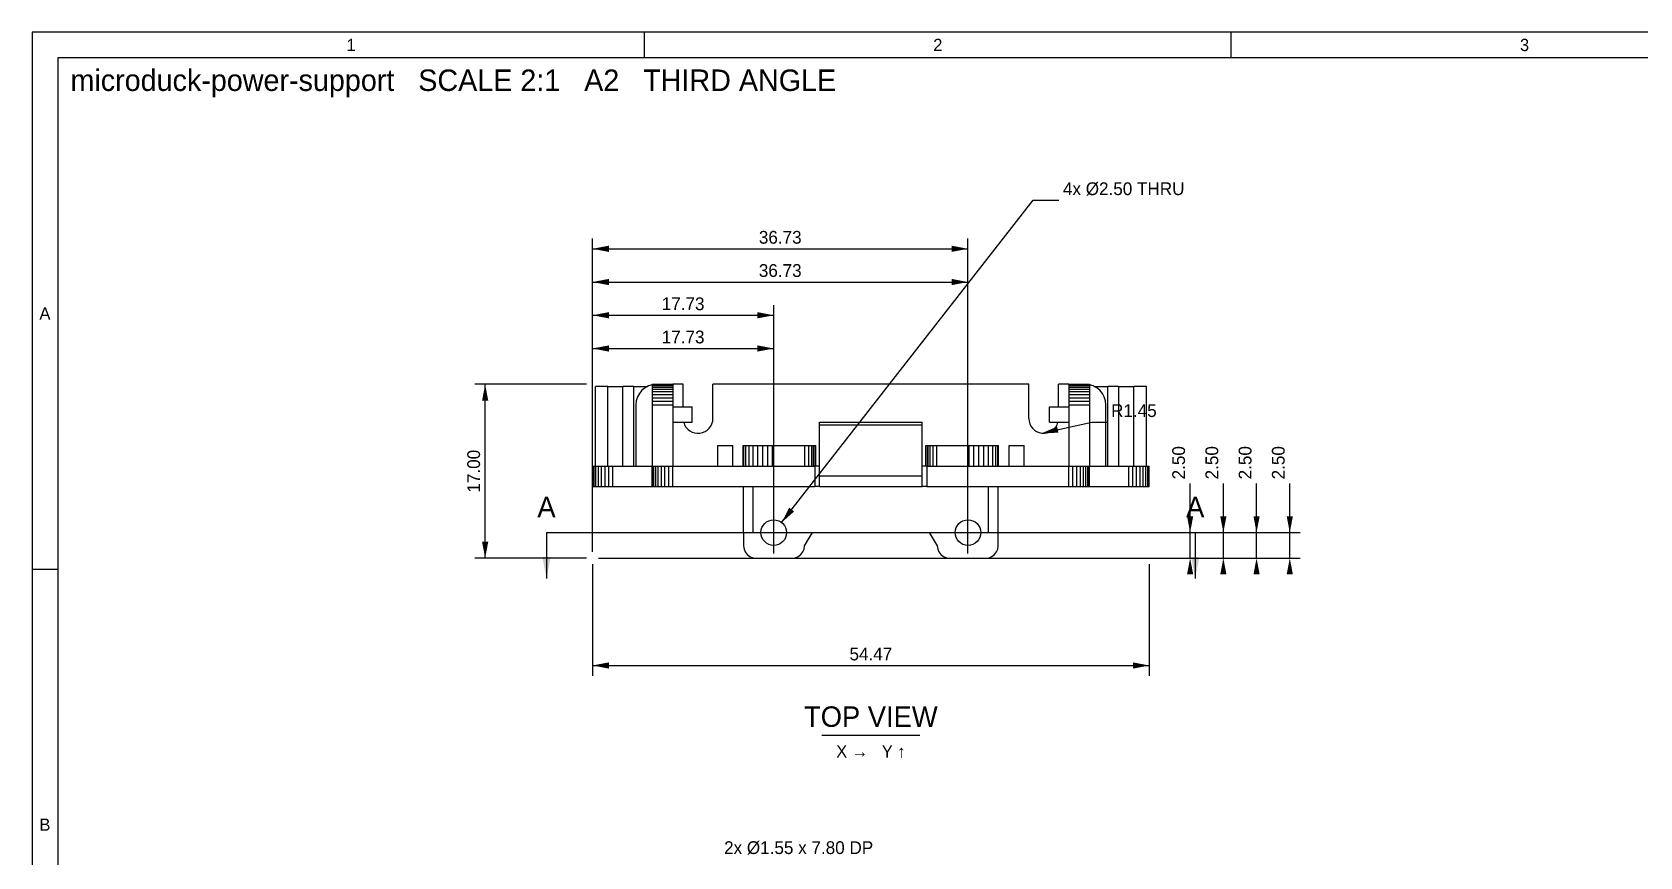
# Model space of a CAD drawing. Header units: millimetres. Extents: x 5 to 604, y 5 to 415.
# Drawn here: x 5 to 319.6, y 253.7 to 415 of the extents above; entities that cross this region are included whole.
import ezdxf
from ezdxf.enums import TextEntityAlignment as Align

# ---------------------------------------------------------------- set-up
doc = ezdxf.new("R2010")
doc.units = ezdxf.units.MM
doc.linetypes.add('CENTER', pattern=[11.2, 7, -1.4, 1.4, -1.4])
doc.linetypes.add('PHANTOM', pattern=[21, 11, -2, 2, -2, 2, -2])
for name, color, linetype in [('CENTER', 4, 'CENTER'), ('CUT', 1, 'PHANTOM'), ('CUTTHIN', 1, 'PHANTOM'), ('DIM', 3, 'CONTINUOUS'), ('FRAME', 7, 'CONTINUOUS'), ('TEXT', 3, 'CONTINUOUS'), ('TITLE', 7, 'CONTINUOUS'), ('VISIBLE', 7, 'CONTINUOUS')]:
    doc.layers.add(name, color=color, linetype=linetype)

msp = doc.modelspace()

# ---------------------------------------------------------------- linework, layer by layer
at = {"layer": 'CENTER'}
for p, q in [((150.1, 318.005211), (150.1, 321.230211)), ((150.1, 318.005211), (150.1, 321.230211)), ((188.1, 318.005211), (188.1, 321.230211)), ((188.1, 318.005211), (188.1, 321.230211)), ((146, 317.130211), (149.225, 317.130211)), ((146, 317.130211), (149.225, 317.130211)), ((150.1, 313.030211), (150.1, 316.255211)), ((150.1, 313.030211), (150.1, 316.255211)), ((150.975, 317.130211), (154.2, 317.130211)), ((150.975, 317.130211), (154.2, 317.130211)), ((184, 317.130211), (187.225, 317.130211)), ((184, 317.130211), (187.225, 317.130211)), ((188.1, 313.030211), (188.1, 316.255211)), ((188.1, 313.030211), (188.1, 316.255211)), ((188.975, 317.130211), (192.2, 317.130211)), ((188.975, 317.130211), (192.2, 317.130211))]:
    msp.add_line(p, q, dxfattribs=at)
at = {"layer": 'CUT'}
for p, q in [((105.634, 317.130211), (119.634, 317.130211)), ((105.634, 317.130211), (105.634, 308.130211)), ((218.566, 317.130211), (232.566, 317.130211)), ((232.566, 317.130211), (232.566, 308.130211))]:
    msp.add_line(p, q, dxfattribs=at)
for points in [[(105.634, 308.130211), (106.432, 312.330211), (104.836, 312.330211)], [(232.566, 308.130211), (233.364, 312.330211), (231.768, 312.330211)]]:
    msp.add_solid(points, dxfattribs=at)
at = {"layer": 'CUTTHIN'}
msp.add_line((119.634, 317.130211), (218.566, 317.130211), dxfattribs=at)
at = {"layer": 'DIM'}
for p, q in [((151.639154, 319.100238), (200.883566, 382.130211)), ((200.883566, 382.130211), (205.883566, 382.130211)), ((114.634, 313.330211), (114.634, 374.630211)), ((188.1, 313.330211), (188.1, 374.630211)), ((114.634, 372.630211), (188.1, 372.630211)), ((114.634, 313.330211), (114.634, 368.130211)), ((188.1, 313.330211), (188.1, 368.130211)), ((114.634, 366.130211), (188.1, 366.130211)), ((114.634, 313.330211), (114.634, 361.630211)), ((114.634, 359.630211), (150.1, 359.630211)), ((150.1, 313.330211), (150.1, 361.630211)), ((114.634, 313.330211), (114.634, 355.130211)), ((114.634, 353.130211), (150.1, 353.130211)), ((150.1, 313.330211), (150.1, 355.130211)), ((113.434, 346.130211), (91.634, 346.130211)), ((93.634, 312.130211), (93.634, 346.130211)), ((202.543291, 336.560233), (212.305274, 338.729031)), ((212.305274, 338.729031), (215.305274, 338.729031)), ((231.566, 317.130211), (231.566, 326.730211)), ((238.066, 317.130211), (238.066, 326.730211)), ((244.566, 317.130211), (244.566, 326.730211)), ((251.066, 317.130211), (251.066, 326.730211)), ((115.834, 317.130211), (233.566, 317.130211)), ((115.834, 317.130211), (240.066, 317.130211)), ((115.834, 317.130211), (246.566, 317.130211)), ((115.834, 317.130211), (253.066, 317.130211)), ((231.566, 312.130211), (231.566, 317.130211)), ((238.066, 312.130211), (238.066, 317.130211)), ((244.566, 312.130211), (244.566, 317.130211)), ((251.066, 312.130211), (251.066, 317.130211)), ((113.434, 312.130211), (91.634, 312.130211)), ((115.834, 312.130211), (233.566, 312.130211)), ((115.834, 312.130211), (240.066, 312.130211)), ((115.834, 312.130211), (246.566, 312.130211)), ((115.834, 312.130211), (253.066, 312.130211)), ((114.634, 310.930211), (114.634, 289.130211)), ((223.566, 310.930211), (223.566, 289.130211)), ((114.634, 291.130211), (223.566, 291.130211))]:
    msp.add_line(p, q, dxfattribs=at)
for points in [[(114.634, 372.630211), (117.834, 372.022211), (117.834, 373.238211)], [(188.1, 372.630211), (184.9, 373.238211), (184.9, 372.022211)], [(114.634, 366.130211), (117.834, 365.522211), (117.834, 366.738211)], [(188.1, 366.130211), (184.9, 366.738211), (184.9, 365.522211)], [(114.634, 359.630211), (117.834, 359.022211), (117.834, 360.238211)], [(150.1, 359.630211), (146.9, 360.238211), (146.9, 359.022211)], [(114.634, 353.130211), (117.834, 352.522211), (117.834, 353.738211)], [(150.1, 353.130211), (146.9, 353.738211), (146.9, 352.522211)], [(93.634, 346.130211), (93.026, 342.930211), (94.242, 342.930211)], [(202.543291, 336.560233), (205.798989, 336.660719), (205.535263, 337.847777)], [(151.639154, 319.100238), (154.088381, 321.24755), (153.13016, 321.996194)], [(231.566, 317.130211), (232.174, 320.330211), (230.958, 320.330211)], [(238.066, 317.130211), (238.674, 320.330211), (237.458, 320.330211)], [(244.566, 317.130211), (245.174, 320.330211), (243.958, 320.330211)], [(251.066, 317.130211), (251.674, 320.330211), (250.458, 320.330211)], [(93.634, 312.130211), (94.242, 315.330211), (93.026, 315.330211)], [(231.566, 312.130211), (230.958, 308.930211), (232.174, 308.930211)], [(238.066, 312.130211), (237.458, 308.930211), (238.674, 308.930211)], [(244.566, 312.130211), (243.958, 308.930211), (245.174, 308.930211)], [(251.066, 312.130211), (250.458, 308.930211), (251.674, 308.930211)], [(114.634, 291.130211), (117.834, 290.522211), (117.834, 291.738211)], [(223.566, 291.130211), (220.366, 291.738211), (220.366, 290.522211)]]:
    msp.add_solid(points, dxfattribs=at)
at = {"layer": 'FRAME'}
for p, q in [((584, 410), (10, 410)), ((10, 410), (10, 10))]:
    msp.add_line(p, q, dxfattribs=at)
at = {"layer": 'TEXT'}
msp.add_line((159.5, 277.530211), (178.7, 277.530211), dxfattribs=at)
at = {"layer": 'TITLE'}
for p, q in [((589, 415), (5, 415)), ((5, 415), (5, 5)), ((124.8, 410), (124.8, 415)), ((239.6, 410), (239.6, 415)), ((5, 310), (10, 310))]:
    msp.add_line(p, q, dxfattribs=at)
at = {"layer": 'VISIBLE'}
for p, q in [((126.334, 346.047395), (125.603266, 345.825729)), ((126.334, 346.130211), (130.334, 346.130211)), ((126.334, 346.130211), (126.334, 346.069442)), ((126.334, 346.069442), (130.334, 346.069442)), ((126.334, 346.069442), (126.334, 345.888981)), ((132.4, 346.130211), (130.334, 346.130211)), ((130.334, 346.130211), (130.334, 346.069442)), ((130.334, 346.069442), (130.334, 345.888981)), ((132.4, 341.730211), (132.4, 346.130211)), ((138.2, 339.438211), (138.2, 346.130211)), ((200, 346.130211), (138.2, 346.130211)), ((200, 339.438211), (200, 346.130211)), ((205.8, 341.730211), (205.8, 346.130211)), ((207.866, 346.130211), (205.8, 346.130211)), ((207.866, 346.130211), (211.866, 346.130211)), ((207.866, 346.130211), (207.866, 346.069442)), ((207.866, 346.069442), (211.866, 346.069442)), ((207.866, 346.069442), (207.866, 345.888981)), ((211.866, 346.130211), (211.866, 346.069442)), ((211.866, 346.069442), (211.866, 345.888981)), ((212.596734, 345.825729), (211.866, 346.047395)), ((117.634, 345.730211), (115.2, 345.730211)), ((115.2, 330.130211), (115.2, 345.730211)), ((117.634, 330.130211), (117.634, 345.730211)), ((117.634, 345.730211), (120.566, 345.730211)), ((120.566, 330.130211), (120.566, 345.730211)), ((122.713979, 345.730211), (120.566, 345.730211)), ((122.713979, 330.130211), (122.713979, 345.730211)), ((122.713979, 345.730211), (125.424564, 345.730211)), ((123.210859, 342.910572), (123.134, 342.130211)), ((123.438482, 343.660945), (123.210859, 342.910572)), ((123.808122, 344.352492), (123.438482, 343.660945)), ((124.305573, 344.958638), (123.808122, 344.352492)), ((124.911719, 345.456089), (124.305573, 344.958638)), ((125.603266, 345.825729), (124.911719, 345.456089)), ((126.334, 345.888981), (130.334, 345.888981)), ((126.334, 345.888981), (126.334, 345.594312)), ((126.334, 345.594312), (130.334, 345.594312)), ((126.334, 345.594312), (126.334, 345.194389)), ((126.334, 345.194389), (130.334, 345.194389)), ((126.334, 345.194389), (126.334, 344.701361)), ((126.334, 344.701361), (130.334, 344.701361)), ((126.334, 344.701361), (126.334, 344.130211)), ((126.334, 344.130211), (130.334, 344.130211)), ((126.334, 344.130211), (126.334, 343.498291)), ((126.334, 343.498291), (130.334, 343.498291)), ((126.334, 343.498291), (126.334, 342.824804)), ((130.334, 345.888981), (130.334, 345.594312)), ((130.334, 345.594312), (130.334, 345.194389)), ((130.334, 345.194389), (130.334, 344.701361)), ((130.334, 344.701361), (130.334, 344.130211)), ((130.334, 344.130211), (130.334, 343.498291)), ((130.334, 343.498291), (130.334, 342.824804)), ((207.866, 345.888981), (211.866, 345.888981)), ((207.866, 345.888981), (207.866, 345.594312)), ((207.866, 345.594312), (211.866, 345.594312)), ((207.866, 345.594312), (207.866, 345.194389)), ((207.866, 345.194389), (211.866, 345.194389)), ((207.866, 345.194389), (207.866, 344.701361)), ((207.866, 344.701361), (211.866, 344.701361)), ((207.866, 344.701361), (207.866, 344.130211)), ((207.866, 344.130211), (211.866, 344.130211)), ((207.866, 344.130211), (207.866, 343.498291)), ((207.866, 343.498291), (211.866, 343.498291)), ((207.866, 343.498291), (207.866, 342.824804)), ((211.866, 345.888981), (211.866, 345.594312)), ((211.866, 345.594312), (211.866, 345.194389)), ((211.866, 345.194389), (211.866, 344.701361)), ((211.866, 344.701361), (211.866, 344.130211)), ((211.866, 344.130211), (211.866, 343.498291)), ((211.866, 343.498291), (211.866, 342.824804)), ((213.288281, 345.456089), (212.596734, 345.825729)), ((212.775436, 345.730211), (215.486021, 345.730211)), ((213.894427, 344.958638), (213.288281, 345.456089)), ((214.391878, 344.352492), (213.894427, 344.958638)), ((214.761518, 343.660945), (214.391878, 344.352492)), ((214.989141, 342.910572), (214.761518, 343.660945)), ((215.066, 342.130211), (214.989141, 342.910572)), ((217.634, 345.730211), (215.486021, 345.730211)), ((215.486021, 330.130211), (215.486021, 345.730211)), ((217.634, 330.130211), (217.634, 345.730211)), ((217.634, 345.730211), (220.566, 345.730211)), ((220.566, 330.130211), (220.566, 345.730211)), ((223, 345.730211), (220.566, 345.730211)), ((223, 330.130211), (223, 345.730211)), ((123.134, 342.130211), (123.134, 330.130211)), ((126.334, 342.824804), (130.334, 342.824804)), ((126.334, 342.824804), (126.334, 342.130211)), ((126.334, 342.130211), (126.334, 330.130211)), ((126.334, 342.130211), (130.334, 342.130211)), ((130.334, 342.824804), (130.334, 342.130211)), ((130.334, 342.130211), (130.334, 330.130211)), ((130.334, 341.730211), (134.126, 341.730211)), ((134.126, 338.730211), (134.126, 341.730211)), ((204.074, 341.730211), (207.866, 341.730211)), ((204.074, 338.730211), (204.074, 341.730211)), ((207.866, 342.824804), (211.866, 342.824804)), ((207.866, 342.824804), (207.866, 342.130211)), ((207.866, 342.130211), (207.866, 330.130211)), ((207.866, 342.130211), (211.866, 342.130211)), ((211.866, 342.824804), (211.866, 342.130211)), ((211.866, 342.130211), (211.866, 330.130211)), ((215.066, 330.130211), (215.066, 342.130211)), ((130.334, 338.730211), (134.126, 338.730211)), ((159.066, 338.750211), (179.134, 338.750211)), ((159.066, 338.170211), (159.066, 338.750211)), ((159.066, 338.170211), (179.134, 338.170211)), ((159.066, 328.250211), (159.066, 338.170211)), ((179.134, 338.170211), (179.134, 338.750211)), ((179.134, 328.250211), (179.134, 338.170211)), ((204.074, 338.730211), (207.866, 338.730211)), ((139.13, 330.130211), (139.13, 334.130211)), ((139.13, 334.130211), (142.07, 334.130211)), ((142.07, 330.130211), (142.07, 334.130211)), ((144.100697, 330.130211), (144.100697, 334.130211)), ((144.100697, 334.130211), (144.24899, 334.130211)), ((144.24899, 330.130211), (144.24899, 334.130211)), ((144.24899, 334.130211), (144.646093, 334.130211)), ((144.646093, 330.130211), (144.646093, 334.130211)), ((144.646093, 334.130211), (145.264945, 334.130211)), ((145.264945, 330.130211), (145.264945, 334.130211)), ((145.264945, 334.130211), (146.063371, 334.130211)), ((146.063371, 330.130211), (146.063371, 334.130211)), ((146.063371, 334.130211), (146.98696, 334.130211)), ((146.98696, 330.130211), (146.98696, 334.130211)), ((146.98696, 334.130211), (147.972772, 334.130211)), ((147.972772, 330.130211), (147.972772, 334.130211)), ((147.972772, 334.130211), (148.953624, 334.130211)), ((148.953624, 330.130211), (148.953624, 334.130211)), ((148.953624, 334.130211), (149.862674, 334.130211)), ((149.862674, 330.130211), (149.862674, 334.130211)), ((149.862674, 334.130211), (156.162674, 334.130211)), ((156.162674, 330.130211), (156.162674, 334.130211)), ((156.162674, 334.130211), (156.937971, 334.130211)), ((156.937971, 334.130211), (157.526679, 334.130211)), ((156.937971, 330.130211), (156.937971, 334.130211)), ((157.526679, 334.130211), (157.88868, 334.130211)), ((157.526679, 330.130211), (157.526679, 334.130211)), ((157.88868, 334.130211), (157.999303, 334.130211)), ((157.88868, 330.130211), (157.88868, 334.130211)), ((157.999303, 334.130211), (158.354, 334.130211)), ((157.999303, 330.130211), (157.999303, 334.130211)), ((158.354, 330.130211), (158.354, 334.130211)), ((179.846, 330.130211), (179.846, 334.130211)), ((179.846, 334.130211), (180.200697, 334.130211)), ((180.200697, 334.130211), (180.31132, 334.130211)), ((180.200697, 330.130211), (180.200697, 334.130211)), ((180.31132, 334.130211), (180.673321, 334.130211)), ((180.31132, 330.130211), (180.31132, 334.130211)), ((180.673321, 334.130211), (181.262029, 334.130211)), ((180.673321, 330.130211), (180.673321, 334.130211)), ((181.262029, 334.130211), (182.037326, 334.130211)), ((181.262029, 330.130211), (181.262029, 334.130211)), ((182.037326, 334.130211), (188.337326, 334.130211)), ((182.037326, 330.130211), (182.037326, 334.130211)), ((188.337326, 334.130211), (189.246376, 334.130211)), ((188.337326, 330.130211), (188.337326, 334.130211)), ((189.246376, 330.130211), (189.246376, 334.130211)), ((189.246376, 334.130211), (190.227228, 334.130211)), ((190.227228, 330.130211), (190.227228, 334.130211)), ((190.227228, 334.130211), (191.21304, 334.130211)), ((191.21304, 330.130211), (191.21304, 334.130211)), ((191.21304, 334.130211), (192.136629, 334.130211)), ((192.136629, 330.130211), (192.136629, 334.130211)), ((192.136629, 334.130211), (192.935055, 334.130211)), ((192.935055, 330.130211), (192.935055, 334.130211)), ((192.935055, 334.130211), (193.553907, 334.130211)), ((193.553907, 330.130211), (193.553907, 334.130211)), ((193.553907, 334.130211), (193.95101, 334.130211)), ((193.95101, 330.130211), (193.95101, 334.130211)), ((193.95101, 334.130211), (194.099303, 334.130211)), ((194.099303, 330.130211), (194.099303, 334.130211)), ((196.13, 330.130211), (196.13, 334.130211)), ((196.13, 334.130211), (199.07, 334.130211)), ((199.07, 330.130211), (199.07, 334.130211)), ((114.634, 330.130211), (114.710859, 330.130211)), ((114.634, 326.130211), (114.634, 330.130211)), ((114.710859, 330.130211), (114.938482, 330.130211)), ((114.710859, 326.130211), (114.710859, 330.130211)), ((114.938482, 330.130211), (115.308122, 330.130211)), ((114.938482, 326.130211), (114.938482, 330.130211)), ((115.308122, 330.130211), (115.805573, 330.130211)), ((115.308122, 326.130211), (115.308122, 330.130211)), ((115.805573, 330.130211), (116.411719, 330.130211)), ((115.805573, 326.130211), (115.805573, 330.130211)), ((116.411719, 330.130211), (117.103266, 330.130211)), ((116.411719, 326.130211), (116.411719, 330.130211)), ((117.103266, 330.130211), (117.853639, 330.130211)), ((117.103266, 326.130211), (117.103266, 330.130211)), ((117.853639, 330.130211), (118.634, 330.130211)), ((117.853639, 326.130211), (117.853639, 330.130211)), ((118.634, 330.130211), (126.334, 330.130211)), ((118.634, 326.130211), (118.634, 330.130211)), ((126.334, 326.130211), (126.334, 330.130211)), ((126.334, 330.130211), (126.410859, 330.130211)), ((126.410859, 326.130211), (126.410859, 330.130211)), ((126.410859, 330.130211), (126.638482, 330.130211)), ((126.638482, 326.130211), (126.638482, 330.130211)), ((126.638482, 330.130211), (127.008122, 330.130211)), ((127.008122, 330.130211), (127.505573, 330.130211)), ((127.008122, 326.130211), (127.008122, 330.130211)), ((127.505573, 330.130211), (128.111719, 330.130211)), ((127.505573, 326.130211), (127.505573, 330.130211)), ((128.111719, 330.130211), (128.803266, 330.130211)), ((128.111719, 326.130211), (128.111719, 330.130211)), ((128.803266, 330.130211), (129.553639, 330.130211)), ((128.803266, 326.130211), (128.803266, 330.130211)), ((129.553639, 330.130211), (130.334, 330.130211)), ((129.553639, 326.130211), (129.553639, 330.130211)), ((130.334, 330.130211), (158.134, 330.130211)), ((130.334, 326.130211), (130.334, 330.130211)), ((159.066, 330.130211), (158.134, 330.130211)), ((158.134, 330.130211), (158.134, 326.130211)), ((159.066, 328.250211), (179.134, 328.250211)), ((159.066, 326.130211), (159.066, 328.250211)), ((180.066, 330.130211), (179.134, 330.130211)), ((179.134, 326.130211), (179.134, 328.250211)), ((180.066, 330.130211), (207.866, 330.130211)), ((180.066, 330.130211), (180.066, 326.130211)), ((207.866, 330.130211), (208.646361, 330.130211)), ((207.866, 326.130211), (207.866, 330.130211)), ((208.646361, 330.130211), (209.396734, 330.130211)), ((208.646361, 326.130211), (208.646361, 330.130211)), ((209.396734, 330.130211), (210.088281, 330.130211)), ((209.396734, 326.130211), (209.396734, 330.130211)), ((210.088281, 330.130211), (210.694427, 330.130211)), ((210.088281, 326.130211), (210.088281, 330.130211)), ((210.694427, 330.130211), (211.191878, 330.130211)), ((210.694427, 326.130211), (210.694427, 330.130211)), ((211.191878, 330.130211), (211.561518, 330.130211)), ((211.191878, 326.130211), (211.191878, 330.130211)), ((211.561518, 330.130211), (211.789141, 330.130211)), ((211.561518, 326.130211), (211.561518, 330.130211)), ((211.789141, 330.130211), (211.866, 330.130211)), ((211.789141, 326.130211), (211.789141, 330.130211)), ((211.866, 330.130211), (219.566, 330.130211)), ((211.866, 326.130211), (211.866, 330.130211)), ((219.566, 330.130211), (220.346361, 330.130211)), ((219.566, 326.130211), (219.566, 330.130211)), ((220.346361, 330.130211), (221.096734, 330.130211)), ((220.346361, 326.130211), (220.346361, 330.130211)), ((221.096734, 330.130211), (221.788281, 330.130211)), ((221.096734, 326.130211), (221.096734, 330.130211)), ((221.788281, 330.130211), (222.394427, 330.130211)), ((221.788281, 326.130211), (221.788281, 330.130211)), ((222.394427, 330.130211), (222.891878, 330.130211)), ((222.394427, 326.130211), (222.394427, 330.130211)), ((222.891878, 330.130211), (223.261518, 330.130211)), ((222.891878, 326.130211), (222.891878, 330.130211)), ((223.261518, 330.130211), (223.489141, 330.130211)), ((223.261518, 326.130211), (223.261518, 330.130211)), ((223.489141, 330.130211), (223.566, 330.130211)), ((223.489141, 326.130211), (223.489141, 330.130211)), ((223.566, 326.130211), (223.566, 330.130211)), ((114.634, 326.130211), (114.710859, 326.130211)), ((114.710859, 326.130211), (114.938482, 326.130211)), ((114.938482, 326.130211), (115.308122, 326.130211)), ((115.308122, 326.130211), (115.805573, 326.130211)), ((115.805573, 326.130211), (116.411719, 326.130211)), ((116.411719, 326.130211), (117.103266, 326.130211)), ((117.103266, 326.130211), (117.853639, 326.130211)), ((117.853639, 326.130211), (118.634, 326.130211)), ((118.634, 326.130211), (126.334, 326.130211)), ((126.334, 326.130211), (126.410859, 326.130211)), ((126.410859, 326.130211), (126.638482, 326.130211)), ((126.638482, 326.130211), (127.008122, 326.130211)), ((127.008122, 326.130211), (127.505573, 326.130211)), ((127.505573, 326.130211), (128.111719, 326.130211)), ((128.111719, 326.130211), (128.803266, 326.130211)), ((128.803266, 326.130211), (129.553639, 326.130211)), ((129.553639, 326.130211), (130.334, 326.130211)), ((130.334, 326.130211), (158.134, 326.130211)), ((144.2, 317.130211), (144.2, 326.130211)), ((146.1, 317.130211), (146.1, 326.130211)), ((159.066, 326.130211), (158.134, 326.130211)), ((159.066, 326.130211), (179.134, 326.130211)), ((180.066, 326.130211), (179.134, 326.130211)), ((180.066, 326.130211), (207.866, 326.130211)), ((192.1, 317.130211), (192.1, 326.130211)), ((194, 317.130211), (194, 326.130211)), ((207.866, 326.130211), (208.646361, 326.130211)), ((208.646361, 326.130211), (209.396734, 326.130211)), ((209.396734, 326.130211), (210.088281, 326.130211)), ((210.088281, 326.130211), (210.694427, 326.130211)), ((210.694427, 326.130211), (211.191878, 326.130211)), ((211.191878, 326.130211), (211.561518, 326.130211)), ((211.561518, 326.130211), (211.789141, 326.130211)), ((211.789141, 326.130211), (211.866, 326.130211)), ((211.866, 326.130211), (219.566, 326.130211)), ((219.566, 326.130211), (220.346361, 326.130211)), ((220.346361, 326.130211), (221.096734, 326.130211)), ((221.096734, 326.130211), (221.788281, 326.130211)), ((221.788281, 326.130211), (222.394427, 326.130211)), ((222.394427, 326.130211), (222.891878, 326.130211)), ((222.891878, 326.130211), (223.261518, 326.130211)), ((223.261518, 326.130211), (223.489141, 326.130211)), ((223.489141, 326.130211), (223.566, 326.130211)), ((144.2, 317.130211), (144.2, 314.530211)), ((144.2, 317.130211), (146.1, 317.130211)), ((156.1, 314.530211), (157.7, 317.130211)), ((156.1, 314.530211), (157.7, 317.130211)), ((157.7, 317.130211), (180.5, 317.130211)), ((157.7, 317.130211), (180.5, 317.130211)), ((180.5, 317.130211), (182.1, 314.530211)), ((180.5, 317.130211), (182.1, 314.530211)), ((192.1, 317.130211), (194, 317.130211)), ((194, 314.530211), (194, 317.130211)), ((144.2, 314.530211), (144.281778, 313.909045)), ((144.281778, 313.909045), (144.521539, 313.330211)), ((144.521539, 313.330211), (144.902944, 312.833155)), ((144.902944, 312.833155), (145.4, 312.45175)), ((145.4, 312.45175), (145.978834, 312.211989)), ((145.978834, 312.211989), (146.6, 312.130211)), ((146.6, 312.130211), (153.7, 312.130211)), ((153.7, 312.130211), (154.321166, 312.211989)), ((154.321166, 312.211989), (154.9, 312.45175)), ((154.9, 312.45175), (155.397056, 312.833155)), ((155.397056, 312.833155), (155.778461, 313.330211)), ((155.778461, 313.330211), (156.018222, 313.909045)), ((156.018222, 313.909045), (156.1, 314.530211)), ((182.1, 314.530211), (182.181778, 313.909045)), ((182.181778, 313.909045), (182.421539, 313.330211)), ((182.421539, 313.330211), (182.802944, 312.833155)), ((182.802944, 312.833155), (183.3, 312.45175)), ((183.3, 312.45175), (183.878834, 312.211989)), ((183.878834, 312.211989), (184.5, 312.130211)), ((184.5, 312.130211), (191.6, 312.130211)), ((191.6, 312.130211), (192.221166, 312.211989)), ((192.221166, 312.211989), (192.8, 312.45175)), ((192.8, 312.45175), (193.297056, 312.833155)), ((193.297056, 312.833155), (193.678461, 313.330211)), ((193.678461, 313.330211), (193.918222, 313.909045)), ((193.918222, 313.909045), (194, 314.530211))]:
    msp.add_line(p, q, dxfattribs=at)
for centre in [(150.1, 317.130211), (188.1, 317.130211)]:
    msp.add_circle(centre, 2.5, dxfattribs=at)
for centre, start, end in [((135.3, 339.438211), 194.130894, 0), ((202.9, 339.438211), 180, 345.869106)]:
    msp.add_arc(centre, 2.9, start, end, dxfattribs=at)

# ---------------------------------------------------------------- texts
at = {"layer": 'TEXT'}
for s, height, p in [('microduck-power-support   SCALE 2:1   A2   THIRD ANGLE', 4.2, (12.5, 403.5)), ('4x Ø2.50 THRU', 2.5, (206.683566, 383.130211)), ('R1.45', 2.5, (216.105274, 339.729031)), ('2x Ø1.55 x 7.80 DP', 2.5, (140.379942, 254.255211))]:
    msp.add_text(s, height=height, dxfattribs=at).set_placement(p)
for s, height, p in [('36.73', 2.5, (151.367, 373.630211)), ('36.73', 2.5, (151.367, 367.130211)), ('17.73', 2.5, (132.367, 360.630211)), ('17.73', 2.5, (132.367, 354.130211)), ('54.47', 2.5, (169.1, 292.130211)), ('TOP VIEW', 4, (169.1, 279.130211)), ('X →   Y ↑', 2.4, (169.1, 273.130211))]:
    msp.add_text(s, height=height, dxfattribs=at).set_placement(p, align=Align.CENTER)
for p in [(230.566, 327.530211), (237.066, 327.530211), (243.566, 327.530211), (250.066, 327.530211)]:
    msp.add_text('2.50', height=2.5, rotation=90, dxfattribs=at).set_placement(p)
msp.add_text('17.00', height=2.5, rotation=90, dxfattribs=at).set_placement((92.634, 329.130211), align=Align.CENTER)
for p in [(105.634, 322.130211), (232.566, 322.130211)]:
    msp.add_text('A', height=4, dxfattribs=at).set_placement(p, align=Align.MIDDLE_CENTER)
at = {"layer": 'TITLE'}
for s, p in [('1', (67.4, 412.5)), ('2', (182.2, 412.5)), ('3', (297, 412.5)), ('A', (7.5, 360)), ('B', (7.5, 260))]:
    msp.add_text(s, height=2.4, dxfattribs=at).set_placement(p, align=Align.MIDDLE_CENTER)

doc.saveas('drawing.dxf')
